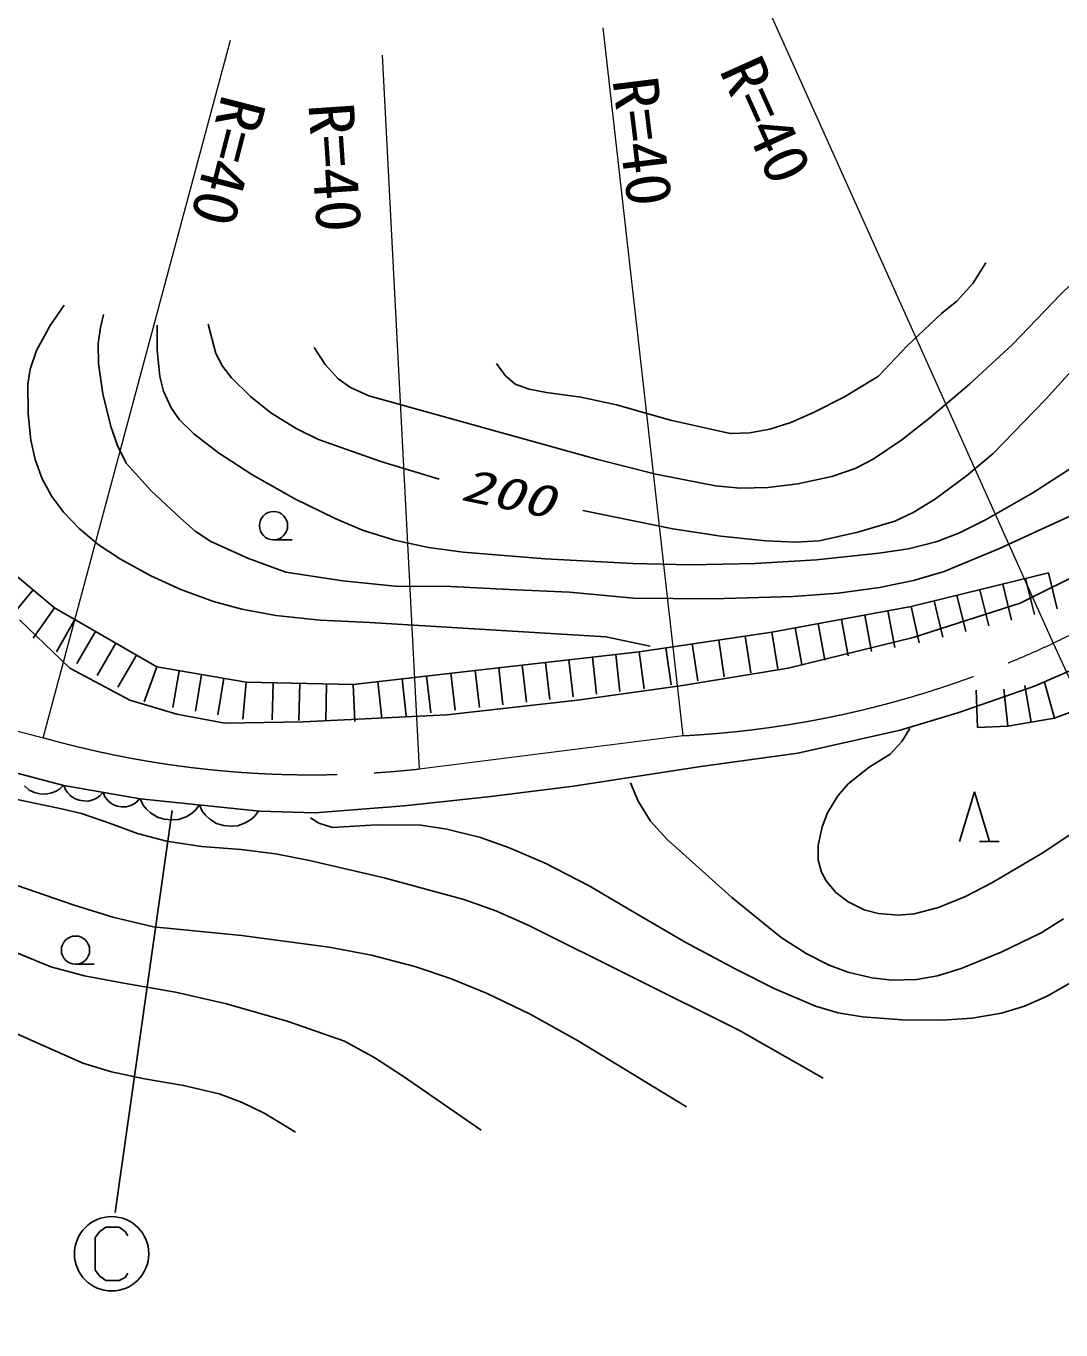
# Model space of a CAD drawing. Units: millimetres, scale not verified. Extents: x 40000 to 680000, y 20000 to 380000.
# Drawn here: x 81090 to 122847, y 253150 to 305784 of the extents above; entities that cross this region are included whole.
import ezdxf
from ezdxf.enums import TextEntityAlignment as Align

# ---------------------------------------------------------------- set-up
doc = ezdxf.new("R2010")
doc.units = ezdxf.units.MM
doc.header["$LTSCALE"] = 1000
doc.linetypes.add('CHAIN', pattern=[18.5, 12, -1.5, 3.5, -1.5])
for name, color, linetype, lineweight in [('M-BGD', 7, 'Continuous', 25), ('M-BMK', 2, 'CHAIN', 13), ('M-STR-HTXT', 7, 'Continuous', 13), ('M-TTL-BAND', 7, 'Continuous', 25)]:
    doc.layers.add(name, color=color, linetype=linetype, lineweight=lineweight)
doc.styles.add('ＭＳ ゴシック', font='')
doc.styles.get('ＭＳ ゴシック').set_extended_font_data('MS Gothic')

msp = doc.modelspace()

# ---------------------------------------------------------------- linework, layer by layer
at = {"layer": 'M-BGD'}
for p, q in [((91075, 285046), (91825, 285046)), ((79657, 284461), (82237, 282303)), ((121202, 282490), (125406, 284578)), ((116807, 282350), (122342, 283710)), ((122342, 283710), (122700, 282254)), ((120497, 283257), (120855, 281800)), ((121420, 283484), (121778, 282027)), ((81377, 283023), (80415, 281872)), ((118652, 282804), (119010, 281347)), ((119575, 283030), (119933, 281574)), ((82237, 282303), (81377, 281075)), ((82237, 282303), (86365, 279911)), ((111179, 281318), (116807, 282350)), ((115869, 282178), (116140, 280703)), ((116807, 282350), (117122, 280884)), ((116885, 281107), (121202, 282490)), ((117730, 282577), (118088, 281120)), ((80818, 281813), (82850, 279866)), ((83063, 281825), (82311, 280527)), ((113055, 281662), (113325, 280187)), ((113993, 281834), (114263, 280359)), ((114931, 282006), (115202, 280531)), ((83888, 281346), (83136, 280049)), ((105831, 280521), (111179, 281318)), ((110109, 281159), (110330, 279675)), ((111179, 281318), (111424, 279839)), ((111835, 279866), (116885, 281107)), ((112117, 281490), (112387, 280015)), ((84714, 280868), (83962, 279570)), ((106901, 280680), (107122, 279197)), ((107970, 280840), (108191, 279356)), ((109040, 280999), (109261, 279516)), ((85540, 280390), (84787, 279092)), ((99217, 279770), (105831, 280521)), ((102052, 280092), (102221, 278602)), ((102997, 280199), (103166, 278709)), ((103942, 280306), (104111, 278816)), ((104886, 280414), (105055, 278923)), ((105831, 280521), (106026, 279034)), ((124692, 280402), (121786, 279132)), ((82850, 279866), (85276, 278568)), ((86365, 279911), (85856, 278500)), ((86365, 279911), (89977, 279301)), ((87268, 279759), (87018, 278280)), ((88171, 279606), (87921, 278127)), ((94292, 279207), (99217, 279770)), ((97247, 279545), (97418, 278055)), ((98232, 279658), (98403, 278167)), ((99217, 279770), (99387, 278280)), ((100162, 279878), (100331, 278387)), ((101107, 279985), (101276, 278494)), ((107574, 279160), (111835, 279866)), ((89074, 279454), (88824, 277975)), ((89977, 279301), (89835, 277808)), ((89977, 279301), (94292, 279207)), ((91056, 279278), (91023, 277778)), ((92135, 279254), (92102, 277755)), ((93213, 279231), (93181, 277731)), ((94292, 279207), (94361, 277709)), ((95277, 279320), (95448, 277830)), ((96262, 279433), (96433, 277942)), ((103342, 278568), (107574, 279160)), ((121786, 279132), (118683, 278060)), ((119486, 277472), (119429, 278971)), ((120706, 277519), (120548, 279010)), ((121644, 277683), (121386, 279161)), ((122582, 277847), (122188, 279294)), ((85276, 278568), (87167, 278004)), ((98066, 277975), (103342, 278568)), ((124459, 278551), (122582, 277847)), ((87167, 278004), (89114, 277637)), ((92274, 277693), (98066, 277975)), ((118683, 278060), (116356, 277359)), ((89114, 277637), (92274, 277693)), ((120706, 277519), (119486, 277472)), ((122582, 277847), (120706, 277519)), ((116356, 277359), (112236, 276427)), ((112236, 276427), (108315, 275891)), ((78922, 276089), (82618, 275130)), ((108315, 275891), (103179, 275101)), ((81024, 275111), (81216, 274944)), ((81216, 274944), (81427, 274850)), ((81427, 274850), (81648, 274793)), ((81648, 274793), (81878, 274772)), ((81878, 274772), (82127, 274825)), ((82127, 274825), (82303, 274897)), ((82303, 274897), (82442, 274979)), ((82442, 274979), (82600, 275134)), ((82618, 275130), (85694, 274593)), ((82618, 275130), (82685, 274955)), ((82685, 274955), (82763, 274844)), ((82763, 274844), (82873, 274728)), ((84072, 274714), (84195, 274855)), ((84195, 274855), (84257, 274692)), ((103179, 275101), (99850, 274678)), ((118760, 272866), (119360, 274866)), ((119360, 274866), (119960, 272866)), ((82873, 274728), (83046, 274600)), ((83046, 274600), (83229, 274536)), ((83229, 274536), (83419, 274503)), ((83419, 274503), (83613, 274501)), ((83613, 274501), (83819, 274563)), ((83819, 274563), (83961, 274636)), ((83961, 274636), (84072, 274714)), ((84257, 274692), (84331, 274587)), ((84331, 274587), (84433, 274478)), ((84433, 274478), (84595, 274359)), ((84595, 274359), (84767, 274298)), ((84767, 274298), (84945, 274267)), ((84945, 274267), (85127, 274266)), ((85127, 274266), (85320, 274324)), ((85320, 274324), (85454, 274392)), ((85454, 274392), (85558, 274465)), ((85558, 274465), (85672, 274597)), ((85694, 274593), (90511, 274086)), ((85694, 274593), (85812, 274340)), ((85812, 274340), (85940, 274181)), ((87912, 274118), (88081, 274342)), ((88081, 274342), (88199, 274088)), ((96351, 274311), (92740, 274029)), ((99850, 274678), (96351, 274311)), ((85940, 274181), (86116, 274018)), ((86116, 274018), (86387, 273845)), ((86387, 273845), (86668, 273767)), ((86668, 273767), (86955, 273736)), ((86955, 273736), (87246, 273754)), ((87246, 273754), (87548, 273867)), ((87548, 273867), (87754, 273990)), ((87754, 273990), (87912, 274118)), ((88199, 274088), (88327, 273930)), ((88327, 273930), (88503, 273766)), ((88503, 273766), (88774, 273593)), ((89935, 273615), (90141, 273738)), ((90141, 273738), (90299, 273867)), ((90299, 273867), (90467, 274090)), ((92740, 274029), (90511, 274086)), ((88774, 273593), (89055, 273515)), ((89055, 273515), (89342, 273485)), ((89342, 273485), (89633, 273502)), ((89633, 273502), (89935, 273615)), ((119560, 272866), (120360, 272866)), ((83084, 267910), (83834, 267910))]:
    msp.add_line(p, q, dxfattribs=at)
for points in [[(92713, 292809), (93157, 292126), (93684, 291537), (94187, 291192), (94927, 290863), (104156, 288281), (106498, 287701), (108913, 287225), (109909, 287133), (111038, 287153), (112232, 287304), (113600, 287598), (114541, 287927), (115269, 288301), (116434, 289085), (117555, 289963), (119164, 291326), (120887, 292929), (122824, 294951), (124819, 296870)], [(100066, 292168), (100422, 291672), (100828, 291334), (101393, 291122), (102092, 290986), (103475, 290800), (104915, 290499), (107096, 289879), (109500, 289333), (110300, 289364), (111095, 289511), (111944, 289781), (112857, 290184), (114118, 290817), (115481, 291647), (116628, 292867), (118030, 294176), (118652, 294680), (119293, 295386), (119818, 296229)], [(82631, 294519), (82057, 293701), (81509, 292693), (81253, 291930), (81156, 291329), (81173, 290127), (81288, 289072), (81451, 288291), (81744, 287505), (82132, 286800), (82609, 286149), (83227, 285498), (83998, 284860), (84896, 284259), (86123, 283585), (87333, 283040), (88650, 282560), (89794, 282246), (91172, 281995), (92963, 281807), (94962, 281706), (104488, 281125), (106273, 280753)], [(123843, 286284), (122383, 285625), (120367, 284689), (118131, 283768), (116897, 283403), (115526, 283118), (113858, 282894), (112038, 282760), (108803, 282668), (105603, 282689), (103014, 282927), (100584, 283042), (98234, 283165), (95979, 283175), (93871, 283391), (91566, 283745), (90065, 284291), (88546, 284971), (87913, 285390), (87318, 285922), (86133, 287023), (85131, 288144), (84778, 288859), (84513, 289624), (84193, 290942), (84009, 292168), (83994, 292967), (84091, 293614), (84213, 294134)], [(86386, 293707), (86382, 292708), (86490, 291639), (86640, 291050), (86941, 290372), (87286, 289888), (87854, 289320), (88856, 288553), (90204, 287679), (91934, 286700), (93560, 285901), (94669, 285440), (95962, 285028), (97332, 284739), (98721, 284550), (102031, 284275), (105571, 284087), (107906, 284038), (110506, 284092), (112989, 284243), (115501, 284500), (116693, 284685), (117854, 284973), (118761, 285323), (119834, 285864), (121714, 286942), (123571, 288138)], [(97758, 287498), (95409, 288210), (92884, 289089), (91987, 289533), (90966, 290167), (90142, 290829), (89381, 291578), (89011, 292053), (88743, 292562), (88438, 293749)], [(124321, 293017), (122208, 290691), (120107, 288527), (119038, 287627), (117743, 286679), (116890, 286149), (116150, 285797), (114650, 285349), (113089, 285003), (112147, 284949), (110944, 285009), (109126, 285187), (107186, 285486), (103551, 286231)], [(116749, 277429), (116432, 276907), (115958, 276393), (115103, 275865), (114264, 275193), (113847, 274707), (113435, 274025), (113211, 273457), (113050, 272710), (113054, 272107), (113182, 271630), (113371, 271275), (113767, 270806), (114260, 270426), (114903, 270113), (115488, 269956), (116287, 269893), (116928, 269953), (117901, 270196), (118993, 270642), (120065, 271202), (122086, 272399), (124091, 273722)], [(78798, 275067), (80733, 274560), (82518, 274192), (83330, 273998), (84462, 273603), (85589, 273188), (86758, 272882), (88174, 272669), (89769, 272537), (91149, 272375), (92523, 272106), (95536, 271395), (98750, 270522), (100046, 270065), (101328, 269505), (109879, 265234), (113257, 263310)], [(105473, 275238), (105794, 274499), (106287, 273684), (106959, 272948), (107715, 272273), (109566, 270610), (111558, 268991), (112569, 268342), (113498, 267874), (114249, 267593), (115220, 267358), (116021, 267271), (117025, 267296), (117871, 267446), (118826, 267740), (120433, 268400), (122055, 269184), (122958, 269743)], [(92565, 273827), (92905, 273610), (93460, 273435), (95233, 273535), (97013, 273529), (98063, 273363), (99423, 273022), (100559, 272630), (102030, 271994), (103808, 271076), (105615, 270020), (107680, 268799), (109725, 267710), (111283, 266927), (112938, 266216), (113855, 265950), (114836, 265783), (116444, 265667), (118057, 265657), (119264, 265740), (120444, 265941), (121372, 266220), (122287, 266620), (123684, 267414)], [(69136, 273613), (71265, 271794), (73466, 269771), (74666, 268713), (75850, 267803), (77018, 267030), (78352, 266281), (80816, 265059), (83379, 263912), (84530, 263566), (85868, 263288), (87445, 263018), (88876, 262674), (89815, 262332), (90721, 261882), (91966, 261130)], [(71531, 273100), (74445, 271414), (77299, 269878), (79494, 268870), (82082, 267802), (83443, 267444), (84955, 267158), (87124, 266781), (89172, 266315), (91668, 265594), (93943, 264809), (95169, 264135), (96319, 263386), (99448, 261215)], [(78029, 272117), (80338, 271219), (82985, 270312), (84589, 269817), (86237, 269424), (89785, 269070), (93319, 268606), (95033, 268272), (96776, 267822), (98212, 267342), (99694, 266736), (101427, 265890), (103341, 264836), (107742, 262156)]]:
    msp.add_lwpolyline(points, dxfattribs=at)
for centre in [(91075, 285616), (83084, 268480)]:
    msp.add_circle(centre, 570, dxfattribs=at)
at = {"layer": 'M-BMK'}
for p, q in [((71306, 279755), (81779, 277057)), ((96957, 275795), (107608, 277139))]:
    msp.add_line(p, q, dxfattribs=at)
for centre, radius, start, end in [((187340, 145593), 150000, 105.80386, 115.59723), ((105550, 317086), 40000, 272.9484, 295.1249), ((92622, 315560), 40000, 254.2716, 276.2219)]:
    msp.add_arc(centre, radius, start, end, dxfattribs=at)
at = {"layer": 'M-STR-HTXT'}
for p, q in [((110743, 307150), (122534, 280871)), ((107608, 277139), (104373, 305707)), ((81779, 277057), (89342, 305209)), ((95464, 304612), (96957, 275795)), ((122534, 280871), (135220, 253150))]:
    msp.add_line(p, q, dxfattribs=at)
at = {"layer": 'M-TTL-BAND'}
for p, q in [((84681, 257895), (86979, 274118)), ((84062, 257124), (83882, 256884)), ((83882, 256884), (83882, 255564)), ((84302, 257304), (84062, 257124)), ((84842, 257304), (84302, 257304)), ((85082, 257124), (84842, 257304)), ((85202, 256944), (85082, 257124)), ((83882, 255564), (84062, 255324)), ((84062, 255324), (84302, 255144)), ((85082, 255264), (85202, 255444)), ((84302, 255144), (84842, 255144)), ((84842, 255144), (85082, 255264))]:
    msp.add_line(p, q, dxfattribs=at)
msp.add_circle((84542, 256224), 1500, dxfattribs=at)

# ---------------------------------------------------------------- texts
at = {"layer": 'M-BGD', "style": 'ＭＳ ゴシック', "oblique": 15, "width": 1.4}
msp.add_text('200', height=1320, rotation=348.3, dxfattribs=at).set_placement((98496, 286279), align=Align.BOTTOM_LEFT)
at = {"layer": 'M-STR-HTXT', "style": 'ＭＳ ゴシック', "width": 1.05}
for rotation, p in [(294.3, (108540, 303779)), (277, (104204, 303555)), (255.6, (88484, 303228)), (273.9, (91933, 302595))]:
    msp.add_text('R=40', height=1833, rotation=rotation, dxfattribs=at).set_placement(p, align=Align.BOTTOM_LEFT)

doc.saveas('drawing.dxf')
